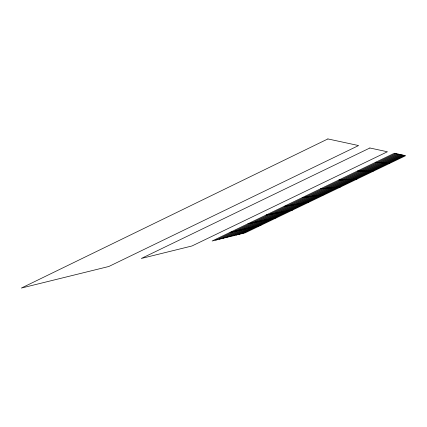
<?xml version="1.0" encoding="UTF-8"?>
<svg xmlns="http://www.w3.org/2000/svg" width="427" height="427" viewBox="0 0 427 427"><rect width="100%" height="100%" fill="white"/><g stroke="black" fill="none" stroke-linecap="round" stroke-linejoin="round"><path stroke-width="0.64" d="M215.816 240.097L395.605 153.533M219.419 239.205L396.838 153.8M222.926 238.341L398.044 154.056M226.347 237.497L399.218 154.312M229.678 236.675L400.361 154.558M232.928 235.875L401.471 154.798M236.094 235.096L402.554 155.028M239.179 234.332L403.611 155.257M242.194 233.59L404.647 155.481M230.02 232.384L260.945 225.264M247.991 223.727L276.803 217.637M266.037 215.037L292.719 209.988M284.152 206.316L308.684 202.313M302.337 197.557L324.707 194.611M320.592 188.766L340.789 186.882M338.921 179.943L356.919 179.121M357.319 171.083L373.107 171.339M375.787 162.185L389.349 163.53M327.888 138.935L21.35 288.065L108.832 266.485L358.584 145.554L327.888 138.935M369.878 147.988L141.305 258.474L191.969 245.979L387.401 151.766L369.878 147.988M394.329 153.256L212.112 241.009L245.135 232.864L405.65 155.695L394.329 153.256"/></g></svg>
